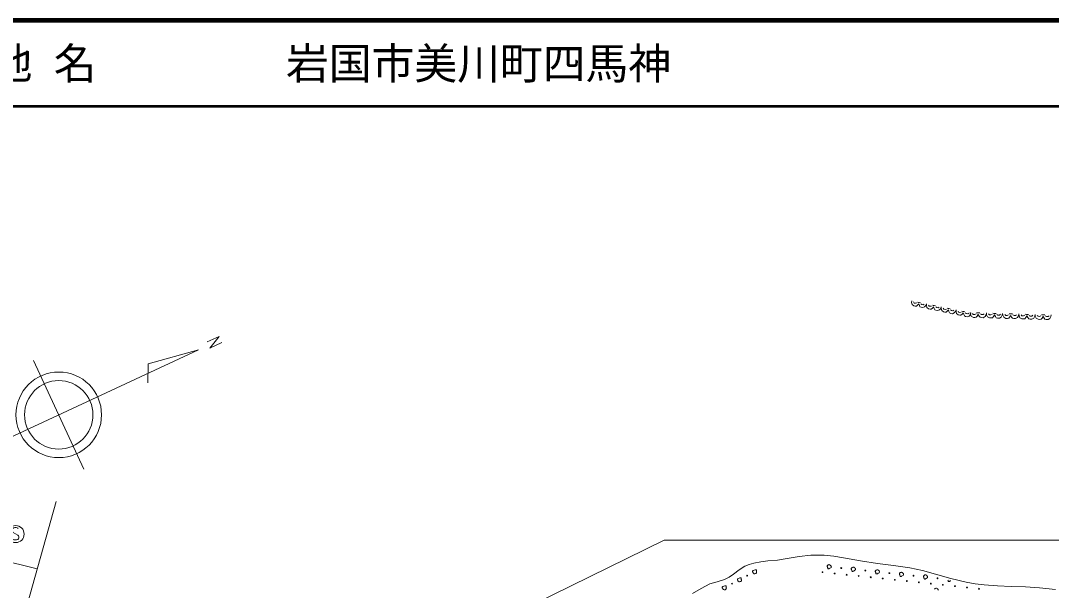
# Model space of a CAD drawing. Units: millimetres, scale not verified. Extents: x 63960 to 703960, y 389 to 360389.
# Drawn here: x 397964 to 518434, y 293862 to 360389 of the extents above; entities that cross this region are included whole.
import ezdxf
from ezdxf.enums import TextEntityAlignment as Align

# ---------------------------------------------------------------- set-up
doc = ezdxf.new("R2010")
doc.units = ezdxf.units.MM
doc.header["$LTSCALE"] = 1000
for name, color, linetype, lineweight in [('M-TTL', 2, 'Continuous', 140), ('M-TTL-LINE', 7, 'Continuous', 50), ('S-BGD', 1, 'Continuous', 13), ('S-BGD-HTXT', 6, 'Continuous', 13)]:
    doc.layers.add(name, color=color, linetype=linetype, lineweight=lineweight)
doc.layers.add('M-TTL-TXT', color=7, linetype='Continuous')
doc.styles.add('ＭＳ ゴシック', font='')
doc.styles.get('ＭＳ ゴシック').set_extended_font_data('MS Gothic')

# ---------------------------------------------------------------- blocks, each defined once
blk = doc.blocks.new('BUHIN200')
at = {"color": 1, "linetype": 'Continuous', "lineweight": 13}
for points in [[(948, -28), (908, -240), (788, -460), (566, -586), (362, -580), (202, -542), (102, -401), (-6, -213), (-126, -399), (-239, -543), (-391, -557), (-581, -552), (-819, -421), (-921, -186), (-948, 28)], [(-690, -88), (-589, -201), (-419, -206), (-265, -139)], [(-195, -18), (-67, -31), (32, -34), (189, -34)], [(252, -150), (392, -225), (567, -230), (688, -134)]]:
    blk.add_lwpolyline(points, dxfattribs=at)
blk = doc.blocks.new('BUHIN201')
at = {"color": 1, "linetype": 'Continuous', "lineweight": 13}
for points in [[(866, -177), (796, -365), (651, -548), (427, -628), (240, -590), (99, -530), (30, -385), (-40, -195), (-179, -347), (-306, -461), (-448, -450), (-621, -415), (-819, -257), (-876, -24), (-866, 177)], [(-648, 29), (-573, -91), (-417, -122), (-266, -86)], [(-182, 15), (-67, -18), (24, -37), (168, -61)], [(207, -178), (324, -269), (484, -302), (611, -233)]]:
    blk.add_lwpolyline(points, dxfattribs=at)
blk = doc.blocks.new('BUHIN202')
at = {"color": 1, "linetype": 'Continuous', "lineweight": 13}
blk.add_lwpolyline([(310, 645), (255, 705), (180, 740), (75, 760), (-80, 760), (-210, 725), (-320, 650), (-385, 540), (-390, 425), (-385, 350), (-345, 250), (-275, 195), (270, -120), (330, -210), (370, -335), (360, -455), (325, -550), (255, -640), (100, -685), (-130, -685), (-230, -670), (-325, -625), (-405, -550), (-475, -435)], dxfattribs=at)
blk.add_circle((0, 0), 995, dxfattribs=at)

msp = doc.modelspace()

# ---------------------------------------------------------------- linework, layer by layer
at = {"layer": 'M-TTL'}
msp.add_line((703960, 360389), (63960, 360389), dxfattribs=at)
at = {"layer": 'M-TTL-LINE'}
msp.add_line((63960, 350389), (703960, 350389), dxfattribs=at)
at = {"layer": 'S-BGD'}
for p, q in [((419752, 322872), (421152, 323520)), ((421152, 323520), (420084, 322143)), ((418755, 321929), (396072, 311416)), ((418755, 321929), (412890, 320313)), ((420084, 322143), (421487, 322802)), ((405367, 308008), (399480, 320711)), ((412890, 320313), (412824, 318078))]:
    msp.add_line(p, q, dxfattribs=at)
for points in [[(476507, 293515), (477492, 294098), (478504, 294624), (479382, 294840), (480234, 295114), (480763, 295410), (481275, 295767), (481933, 296253), (482614, 296682), (483119, 296893), (483647, 297049), (484461, 297203), (485299, 297299), (486430, 297407), (487552, 297574), (488940, 297797), (490330, 297959), (491089, 297989), (491862, 297959), (493010, 297841), (494157, 297662), (496126, 297300), (498102, 296998), (500001, 296784), (501896, 296511), (503387, 296169), (504878, 295766), (506674, 295264), (508478, 294822), (509514, 294628), (510569, 294492), (512139, 294382), (513729, 294331), (515392, 294282), (517058, 294172), (518914, 293953)], [(504779, 294017), (504805, 294043), (504848, 294083), (504920, 294113), (504976, 294121), (505024, 294116), (505094, 294078), (505144, 294031), (505180, 293982), (505219, 293931), (505225, 293899)], [(506673, 294987), (506624, 294963), (506537, 294913), (506487, 294887), (506448, 294887), (506407, 294897), (506372, 294927), (506356, 295008), (506341, 295065)]]:
    msp.add_lwpolyline(points, dxfattribs=at)
for points in [[(492270, 296759), (492296, 296785), (492339, 296825), (492411, 296855), (492467, 296863), (492514, 296858), (492585, 296820), (492635, 296774), (492671, 296724), (492710, 296673), (492720, 296620), (492714, 296563), (492666, 296500), (492560, 296447), (492473, 296397), (492423, 296371), (492384, 296371), (492343, 296381), (492308, 296411), (492292, 296492), (492277, 296549), (492260, 296592), (492238, 296631), (492231, 296675), (492230, 296703), (492246, 296734)], [(495083, 296462), (495108, 296489), (495151, 296528), (495224, 296558), (495280, 296566), (495327, 296561), (495397, 296524), (495448, 296477), (495484, 296428), (495523, 296376), (495533, 296323), (495527, 296266), (495479, 296203), (495373, 296150), (495286, 296100), (495236, 296074), (495197, 296075), (495156, 296084), (495120, 296114), (495105, 296195), (495090, 296252), (495073, 296295), (495051, 296334), (495044, 296379), (495043, 296406), (495059, 296437)], [(482157, 294929), (482127, 294908), (482077, 294878), (482000, 294862), (481944, 294865), (481898, 294879), (481837, 294930), (481796, 294985), (481770, 295040), (481742, 295099), (481742, 295152), (481759, 295207), (481818, 295260), (481932, 295291), (482027, 295324), (482082, 295339), (482120, 295332), (482158, 295315), (482187, 295278), (482187, 295196), (482191, 295137), (482199, 295092), (482213, 295049), (482211, 295004), (482207, 294977), (482185, 294949)], [(483925, 295865), (483895, 295844), (483845, 295814), (483768, 295798), (483711, 295801), (483666, 295815), (483604, 295865), (483564, 295921), (483538, 295976), (483510, 296034), (483509, 296088), (483526, 296143), (483585, 296196), (483700, 296227), (483795, 296259), (483849, 296275), (483887, 296267), (483925, 296251), (483955, 296214), (483954, 296132), (483958, 296073), (483967, 296027), (483981, 295985), (483979, 295940), (483974, 295912), (483953, 295885)], [(497896, 296166), (497921, 296192), (497964, 296231), (498037, 296261), (498093, 296269), (498140, 296264), (498210, 296227), (498261, 296180), (498297, 296131), (498335, 296079), (498346, 296026), (498340, 295969), (498292, 295906), (498186, 295853), (498099, 295804), (498048, 295777), (498009, 295778), (497969, 295787), (497933, 295817), (497918, 295898), (497902, 295955), (497886, 295998), (497863, 296037), (497857, 296082), (497856, 296109), (497872, 296140)], [(500709, 295869), (500734, 295895), (500777, 295934), (500849, 295965), (500906, 295972), (500953, 295967), (501023, 295930), (501073, 295883), (501110, 295834), (501148, 295782), (501159, 295729), (501153, 295672), (501105, 295610), (500999, 295557), (500912, 295507), (500861, 295481), (500822, 295481), (500782, 295490), (500746, 295520), (500731, 295601), (500715, 295658), (500698, 295701), (500676, 295740), (500670, 295785), (500669, 295813), (500685, 295844)], [(503521, 295572), (503547, 295598), (503590, 295638), (503662, 295668), (503718, 295676), (503766, 295671), (503836, 295633), (503886, 295586), (503922, 295537), (503961, 295485), (503972, 295433), (503966, 295375), (503918, 295313), (503811, 295260), (503724, 295210), (503674, 295184), (503635, 295184), (503595, 295193), (503559, 295224), (503543, 295304), (503528, 295361), (503511, 295405), (503489, 295443), (503482, 295488), (503481, 295516), (503497, 295547)], [(480389, 293993), (480359, 293973), (480309, 293942), (480233, 293927), (480176, 293930), (480131, 293944), (480069, 293994), (480029, 294050), (480002, 294105), (479975, 294163), (479974, 294217), (479991, 294272), (480050, 294324), (480165, 294356), (480260, 294388), (480314, 294404), (480352, 294396), (480390, 294379), (480420, 294342), (480419, 294260), (480423, 294201), (480431, 294156), (480446, 294113), (480444, 294068), (480439, 294041), (480418, 294013)]]:
    msp.add_lwpolyline(points, close=True, dxfattribs=at)
for centre, radius in [((402423, 314360), 5000), ((402423, 314360), 4000), ((493876, 296464), 49.8), ((482873, 295579), 49.8), ((491692, 295984), 49.8), ((493099, 295835), 49.8), ((494505, 295687), 49.8), ((495911, 295538), 49.8), ((496689, 296167), 49.8), ((497318, 295390), 49.8), ((498724, 295241), 49.8), ((499502, 295870), 49.8), ((502314, 295574), 49.8), ((505127, 295277), 49.8), ((481106, 294644), 49.8), ((500131, 295093), 49.8), ((501537, 294945), 49.8), ((502943, 294796), 49.8), ((504350, 294648), 49.8), ((505756, 294499), 49.8), ((507163, 294351), 49.8), ((508569, 294203), 49.8), ((509975, 294054), 49.8)]:
    msp.add_circle(centre, radius, dxfattribs=at)
at = {"layer": 'S-BGD-HTXT'}
for p, q in [((367154, 304555), (399901, 296368)), ((402131, 304231), (389142, 258430)), ((390867, 259519), (473170, 299708)), ((473170, 299708), (519488, 299708))]:
    msp.add_line(p, q, dxfattribs=at)

# ---------------------------------------------------------------- block references
at = {"layer": 'S-BGD'}
for name, p in [('BUHIN201', (502972, 327505)), ('BUHIN201', (504704, 327152)), ('BUHIN201', (506437, 326798)), ('BUHIN201', (508169, 326445)), ('BUHIN200', (509894, 326288)), ('BUHIN200', (511789, 326232)), ('BUHIN200', (513684, 326175)), ('BUHIN200', (515579, 326119)), ('BUHIN200', (517474, 326062)), ('BUHIN202', (397384, 300433))]:
    msp.add_blockref(name, p, dxfattribs=at)

# ---------------------------------------------------------------- texts
at = {"layer": 'M-TTL-TXT', "style": 'ＭＳ ゴシック'}
for s, p in [('地 名', (394340, 355389)), ('岩国市美川町四馬神', (428984, 355389))]:
    msp.add_text(s, height=3666, dxfattribs=at).set_placement(p, align=Align.MIDDLE_LEFT)

doc.saveas('drawing.dxf')
